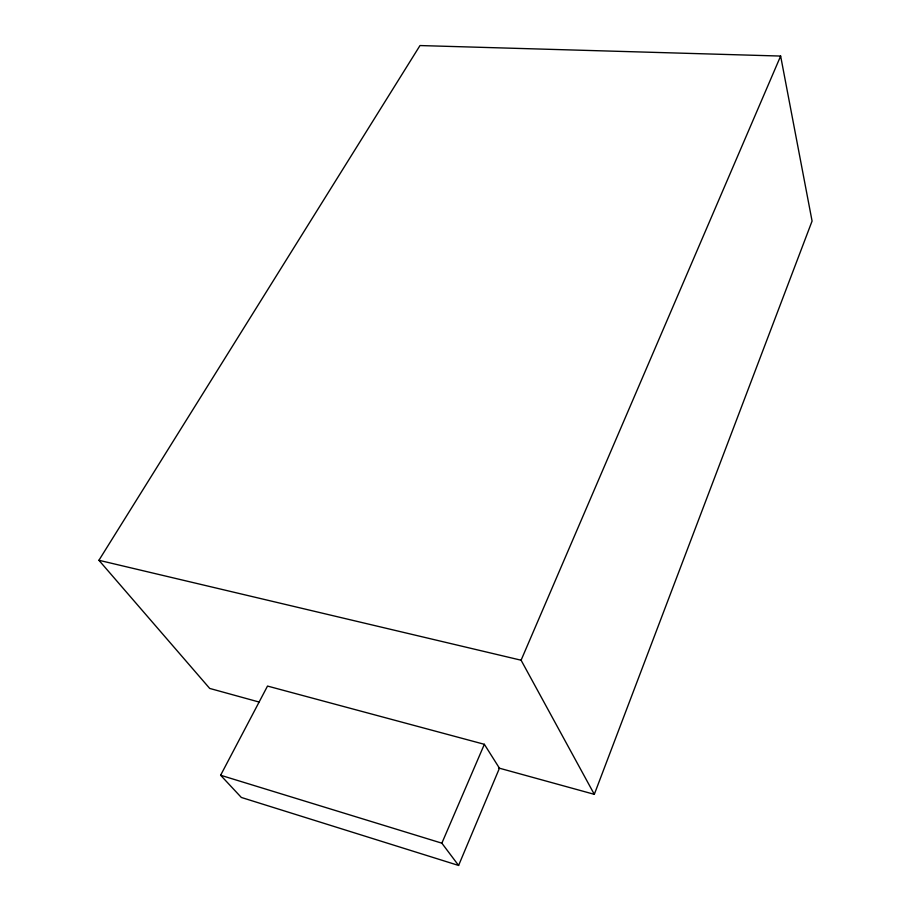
<?xml version="1.0" encoding="UTF-8"?>
<svg xmlns="http://www.w3.org/2000/svg" width="911" height="911" viewBox="0 0 911 911"><rect width="100%" height="100%" fill="white"/><g stroke="black" fill="none" stroke-linecap="round" stroke-linejoin="round"><path stroke-width="1.37" d="M498.499 767.95L594.314 794.335L812.077 221.066L780.636 56.061L419.994 45.55L98.923 560.288L209.701 688.431L258.975 702.005M458.597 865.45L499.444 768.212L484.356 744.31L267.515 686.063L220.621 775.25L241.335 797.455L458.597 865.45L441.858 843.176L220.621 775.25M441.858 843.176L484.356 744.31M594.314 794.335L521.092 660.213L780.636 56.061M98.923 560.288L521.092 660.213"/></g></svg>
